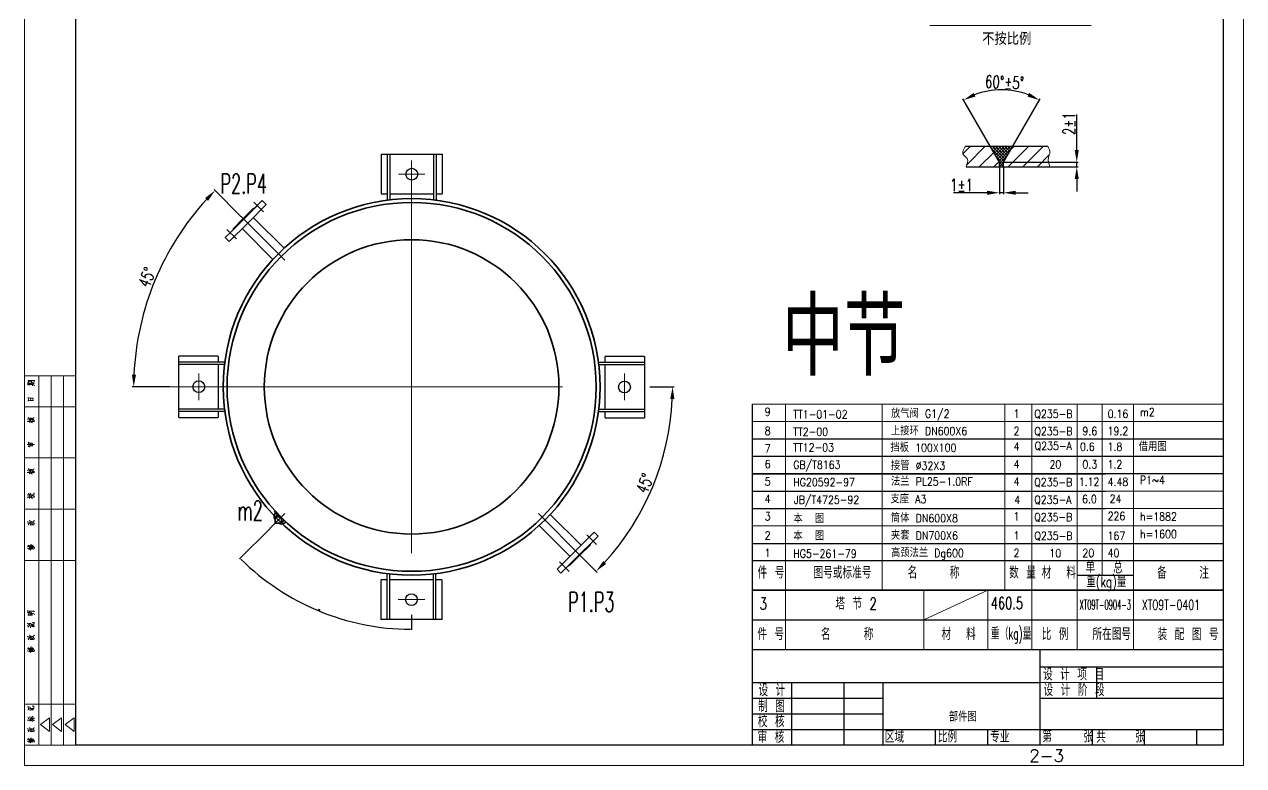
# Model space of a CAD drawing. Extents: x 11707 to 22622, y 3017 to 12806.
# Drawn here: x 12060 to 14543, y 6941 to 8452 of the extents above; entities that cross this region are included whole.
import ezdxf
from ezdxf.enums import TextEntityAlignment as Align

# ---------------------------------------------------------------- set-up
doc = ezdxf.new("R2010")
doc.units = 0
doc.header["$LTSCALE"] = 8
doc.linetypes.add('ACAD_ISO04W100', pattern=[30, 24, -3, 0, -3])
doc.linetypes.add('DASHDOT-S', pattern=[14, 10, -2, 0, -2])
for name, color, linetype, lineweight in [('cdr.dwg1', 4, 'Continuous', 35), ('cdr.dwg3', 1, 'ACAD_ISO04W100', 9), ('cdr_dim', 7, 'Continuous', 13), ('cdr_dwg2', 2, 'Continuous', 9), ('cdr_dwg3', 1, 'DASHDOT-S', 13)]:
    doc.layers.add(name, color=color, linetype=linetype, lineweight=lineweight)
doc.layers.add('cdr_dwg1', color=4, linetype='Continuous')
doc.layers.add('cdr_text', color=7, linetype='Continuous')
doc.styles.add('HZ', font='txt', dxfattribs={"width": 0.5, "bigfont": 'hzfs'})
doc.styles.get("Standard").update_dxf_attribs({"font": 'txt', "width": 0.7, "bigfont": 'hztxt.shx'})
doc.dimstyles.new('ISO-25', dxfattribs={"dimtxt": 2.5, "dimasz": 2.5, "dimexe": 1.25, "dimexo": 0.625, "dimtad": 1, "dimtxsty": 'Standard', "dimcen": 2.5, "dimadec": 0, "dimazin": 0, "dimtfac": 1, "dimtmove": 0, "dimatfit": 3, "dimfxl": 1, "dimarcsym": 0})
pattern_1 = [(45, (14731.373, 7762.401), (-14.8174, 14.8174), [])]

# ---------------------------------------------------------------- blocks, each defined once
blk = doc.blocks.new('*D421')
at = {"layer": 'cdr_dim', "color": 0, "lineweight": -2}
for p, q in [((12500.9, 8060.4), (12446, 8115.3)), ((12355.7, 7712.9), (12279.4, 7712.9))]:
    blk.add_line(p, q, dxfattribs=at)
blk.add_arc((12848.4, 7712.9), 566, 137.5309, 177.4691, dxfattribs=at)
at = {"layer": 'cdr_dim', "color": 0}
for points in [[(12427.9, 8098), (12433.9, 8092.2), (12448.2, 8113.2)], [(12287.1, 7737.8), (12278.8, 7738), (12282.4, 7712.9)]]:
    blk.add_solid(points, dxfattribs=at)
at = {"layer": 'Defpoints', "color": 0}
for p in [(12501.1, 8060.3), (12358.2, 7995.9), (12590.2, 7971.1), (12355.9, 7712.9), (13333.1, 7712.9)]:
    blk.add_point(p, dxfattribs=at)
at = {"layer": 'cdr_dim', "color": 0, "insert": (12309.3, 7936.2), "char_height": 25, "attachment_point": 5, "rotation": 67.5}
blk.add_mtext('45°', dxfattribs=at)
blk = doc.blocks.new('*D422')
at = {"layer": 'cdr_dim', "color": 0, "lineweight": -2}
for p, q in [((13333.3, 7712.9), (13382.9, 7712.9)), ((13195.9, 7365.5), (13226.3, 7335))]:
    blk.add_line(p, q, dxfattribs=at)
blk.add_arc((12848.4, 7712.9), 531.5, 317.6953, 357.3047, dxfattribs=at)
at = {"layer": 'cdr_dim', "color": 0}
for points in [[(13375.1, 7688.1), (13383.5, 7687.9), (13379.9, 7712.9)], [(13244.5, 7352.3), (13238.5, 7358.1), (13224.2, 7337.1)]]:
    blk.add_solid(points, dxfattribs=at)
at = {"layer": 'Defpoints', "color": 0}
for p in [(12355.9, 7712.9), (13333.1, 7712.9), (13106.5, 7454.8), (13308.7, 7447.2), (13195.7, 7365.6)]:
    blk.add_point(p, dxfattribs=at)
at = {"layer": 'cdr_dim', "color": 0, "insert": (13323.3, 7516.3), "char_height": 25, "attachment_point": 5, "rotation": 67.5}
blk.add_mtext('45°', dxfattribs=at)
blk = doc.blocks.new('*D424')
at = {"layer": 'cdr_dim', "color": 0, "lineweight": -2}
for p, q in [((14026.6, 8203.3), (13970.7, 8300.1)), ((14072.6, 8203.3), (14128.5, 8300.1))]:
    blk.add_line(p, q, dxfattribs=at)
blk.add_arc((14049.6, 8163.5), 154.7, 69.2663, 110.7337, dxfattribs=at)
at = {"layer": 'cdr_dim', "color": 0}
for points in [[(13996.6, 8304.5), (13993, 8312), (13972.2, 8297.5)], [(14106.2, 8312), (14102.6, 8304.5), (14127, 8297.5)]]:
    blk.add_solid(points, dxfattribs=at)
at = {"layer": 'Defpoints', "color": 0}
for p in [(14022.7, 8315.9), (14026.7, 8203.2), (14072.5, 8203.2), (14045.4, 8170.8), (14053.8, 8170.8)]:
    blk.add_point(p, dxfattribs=at)
at = {"layer": 'cdr_dim', "color": 0, "insert": (14056, 8333.6), "char_height": 25, "attachment_point": 5, "rotation": 357.844}
blk.add_mtext('60%%d%%p5%%d', dxfattribs=at)
blk = doc.blocks.new('*D425')
at = {"layer": 'cdr_dim', "color": 0, "lineweight": -2}
for p, q in [((14045.4, 8161.2), (14045.4, 8105.6)), ((14053.8, 8161.2), (14053.8, 8105.6)), ((14020.4, 8108.6), (13952, 8108.6)), ((14053.8, 8108.6), (14045.4, 8108.6)), ((14078.8, 8108.6), (14103.8, 8108.6))]:
    blk.add_line(p, q, dxfattribs=at)
at = {"layer": 'cdr_dim', "color": 0}
for points in [[(14020.4, 8112.7), (14020.4, 8104.4), (14045.4, 8108.6)], [(14078.8, 8112.7), (14078.8, 8104.4), (14053.8, 8108.6)]]:
    blk.add_solid(points, dxfattribs=at)
at = {"layer": 'Defpoints', "color": 0}
for p in [(14045.4, 8161.4), (14053.8, 8161.4), (14053.8, 8108.6)]:
    blk.add_point(p, dxfattribs=at)
at = {"layer": 'cdr_dim', "color": 0, "insert": (13968.1, 8124.1), "char_height": 25, "attachment_point": 5}
blk.add_mtext('1%%p1', dxfattribs=at)
blk = doc.blocks.new('*D426')
at = {"layer": 'cdr_dim', "color": 0, "lineweight": -2}
for p, q in [((14202.9, 8195.8), (14202.9, 8267.8)), ((14054, 8170.8), (14205.9, 8170.8)), ((14202.9, 8161.4), (14202.9, 8170.8)), ((14054, 8161.4), (14205.9, 8161.4)), ((14202.9, 8136.4), (14202.9, 8111.4))]:
    blk.add_line(p, q, dxfattribs=at)
at = {"layer": 'cdr_dim', "color": 0}
for points in [[(14198.7, 8195.8), (14207.1, 8195.8), (14202.9, 8170.8)], [(14198.7, 8136.4), (14207.1, 8136.4), (14202.9, 8161.4)]]:
    blk.add_solid(points, dxfattribs=at)
at = {"layer": 'Defpoints', "color": 0}
for p in [(14053.8, 8170.8), (14053.8, 8161.4), (14202.9, 8161.4)]:
    blk.add_point(p, dxfattribs=at)
at = {"layer": 'cdr_dim', "color": 0, "insert": (14187.4, 8249.5), "char_height": 25, "attachment_point": 5, "rotation": 90}
blk.add_mtext('2%%p1', dxfattribs=at)
blk = doc.blocks.new('tuqa')
at = {"color": 4, "linetype": 'Continuous'}
for p, q in [((-25, 180), (0, 180)), ((-18, 0), (-18, 180)), ((0, 165), (-24.85, 165)), ((0, 140), (-24.85, 140)), ((0, 115), (-24.85, 115)), ((0, 90), (-24.85, 90)), ((0, 20), (-24.85, 20)), ((0, 0), (-25, 0))]:
    blk.add_line(p, q, dxfattribs=at)
at = {"color": 7, "linetype": 'Continuous'}
for p, q in [((-12, 0), (-12, 180)), ((-6, 0), (-6, 180))]:
    blk.add_line(p, q, dxfattribs=at)
at = {"color": 1, "linetype": 'Continuous'}
for p, q in [((-17.08, 10), (-12.71, 13.35)), ((-12.71, 6.65), (-12.71, 13.35)), ((-11.26, 10), (-6.89, 13.35)), ((-6.89, 6.65), (-6.89, 13.35)), ((-5.11, 10), (-0.75, 13.35)), ((-0.75, 6.65), (-0.75, 13.35)), ((-17.08, 10), (-12.71, 6.65)), ((-11.26, 10), (-6.89, 6.65)), ((-5.11, 10), (-0.75, 6.65))]:
    blk.add_line(p, q, dxfattribs=at)
at = {"color": 7, "linetype": 'Continuous'}
for points in [[(-23.7, 176.39), (-23.53, 176.44), (-23.53, 176.44), (-21.25, 176.36)], [(-23.53, 175.69), (-23.35, 175.74), (-23.35, 175.74), (-21.17, 175.74)], [(-23.3, 176.96), (-22.98, 177.03), (-22.98, 177.03), (-22.33, 177.03), (-22.33, 177.03), (-21.63, 177.01), (-21.63, 177.01), (-21.2, 176.96), (-21.2, 176.96), (-20.73, 176.83), (-20.73, 176.83), (-20.44, 176.69), (-20.44, 176.69), (-20, 176.41)], [(-22.95, 177.03), (-23.09, 177.78), (-23.09, 177.78), (-23.18, 177.7), (-23.18, 177.7), (-22.27, 177.7), (-22.27, 177.7), (-22.22, 177.7), (-22.22, 177.7), (-20.9, 177.73), (-20.9, 177.73), (-20.41, 177.7), (-20.41, 177.7), (-20.12, 177.68), (-20.12, 177.68), (-20.03, 177.65), (-20.03, 177.65), (-20.41, 177.28), (-20.41, 177.28), (-20.15, 177.63)], [(-22.74, 175.3), (-22.92, 176.76)], [(-22.25, 175.77), (-22.33, 176.21)], [(-22.22, 177.06), (-22.3, 177.48)], [(-21.75, 175.79), (-21.84, 176.19)], [(-21.46, 177.01), (-21.46, 177.06), (-21.46, 177.06), (-21.55, 177.45)], [(-21.08, 175.22), (-21.31, 176.76), (-21.31, 176.76), (-21.34, 176.69), (-21.34, 176.69), (-21.25, 176.59)], [(-20.99, 176.19), (-20.64, 176.46), (-20.64, 176.46), (-20.5, 176.46), (-20.5, 176.46), (-20.76, 176.36)], [(-20.9, 175.79), (-20.76, 175.77), (-20.76, 175.77), (-20.47, 175.57), (-20.47, 175.57), (-20.26, 175.4), (-20.26, 175.4), (-20.12, 175.22)], [(-23.27, 167.87), (-22.98, 167.92), (-22.98, 167.92), (-22.33, 167.94), (-22.33, 167.94), (-21.66, 167.97), (-21.66, 167.97), (-21.57, 167.97), (-21.57, 167.97), (-21.11, 167.97), (-21.11, 167.97), (-20.5, 167.97), (-20.5, 167.97), (-20.7, 167.97), (-20.7, 167.97), (-20.88, 168.93), (-20.88, 168.93), (-20.67, 169.13), (-20.67, 169.13), (-20.93, 169.18), (-20.93, 169.18), (-21.28, 169.18), (-21.28, 169.18), (-21.95, 169.21), (-21.95, 169.21), (-22.65, 169.23), (-22.65, 169.23), (-23.24, 169.23), (-23.24, 169.23), (-23.15, 169.26), (-23.15, 169.26), (-22.95, 167.94)], [(-21.9, 167.97), (-22.07, 168.93), (-22.07, 168.93), (-22.1, 168.83), (-22.1, 168.83), (-21.98, 168.61)], [(-23.65, 157.77), (-23.5, 157.87), (-23.5, 157.87), (-23.53, 157.84), (-23.53, 157.84), (-20.09, 157.84), (-20.09, 157.84), (-20.35, 157.82), (-20.35, 157.82), (-20.64, 157.84)], [(-23.59, 158.83), (-23.3, 159.01), (-23.3, 159.01), (-23.18, 159.03), (-23.18, 159.03), (-23.09, 159.01)], [(-22.65, 158.41), (-22.89, 159.8), (-22.89, 159.8), (-22.92, 159.7), (-22.92, 159.7), (-22.83, 159.5)], [(-22.68, 158.91), (-22.51, 158.88), (-22.51, 158.88), (-21.81, 158.46), (-21.81, 158.46), (-21.78, 158.41), (-21.78, 158.41), (-21.98, 159.18)], [(-22.62, 158.21), (-22.45, 157.25)], [(-22.42, 157.87), (-21.95, 157.64), (-21.95, 157.64), (-21.6, 157.47), (-21.6, 157.47), (-21.34, 157.32), (-21.34, 157.32), (-21.08, 157.12)], [(-22.36, 159.33), (-22.22, 159.3), (-22.22, 159.3), (-21.78, 159.01), (-21.78, 159.01), (-21.75, 158.98), (-21.75, 158.98), (-21.46, 158.76), (-21.46, 158.76), (-21.17, 158.51), (-21.17, 158.51), (-20.9, 158.24)], [(-22.22, 157.87), (-21.87, 158.19)], [(-21.78, 159.5), (-21.57, 159.43), (-21.57, 159.43), (-21.11, 159.13), (-21.11, 159.13), (-20.82, 158.83), (-20.82, 158.83), (-20.5, 158.51), (-20.5, 158.51), (-20.26, 158.24), (-20.26, 158.24), (-20.09, 158.02)], [(-20.99, 159.03), (-20.5, 159.53), (-20.5, 159.53), (-20.26, 159.63), (-20.26, 159.63), (-20.55, 159.48)], [(-23.68, 146.41), (-23.38, 146.56), (-23.38, 146.56), (-23.18, 146.61)], [(-23.18, 145.52), (-22.92, 145.52), (-22.92, 145.52), (-22.71, 145.47), (-22.71, 145.47), (-22.51, 145.42), (-22.51, 145.42), (-22.36, 145.37)], [(-22.86, 145.52), (-23.03, 147.75), (-23.03, 147.75), (-23.12, 147.7), (-23.12, 147.7), (-22.65, 147.4)], [(-22.77, 146.51), (-22.71, 146.56), (-22.71, 146.56), (-20.06, 146.54), (-20.06, 146.54), (-20.32, 146.49), (-20.32, 146.49), (-20.64, 146.54)], [(-21.2, 147.11), (-21.05, 147.21), (-21.05, 147.21), (-22.45, 147.36), (-22.45, 147.36), (-22.33, 147.4), (-22.33, 147.4), (-22.13, 145.84)], [(-22.39, 145.74), (-22.13, 145.79), (-22.13, 145.79), (-20.85, 145.89), (-20.85, 145.89), (-21.08, 145.87), (-21.08, 145.87), (-21.2, 147.11), (-21.2, 147.11), (-21.23, 146.96), (-21.23, 146.96), (-21.17, 146.69)], [(-21.66, 146.09), (-21.78, 146.98)], [(-23.65, 132.77), (-23.5, 132.87), (-23.5, 132.87), (-23.53, 132.84), (-23.53, 132.84), (-20.09, 132.84), (-20.09, 132.84), (-20.35, 132.82), (-20.35, 132.82), (-20.64, 132.84)], [(-23.59, 133.83), (-23.3, 134.01), (-23.3, 134.01), (-23.18, 134.03), (-23.18, 134.03), (-23.09, 134.01)], [(-22.65, 133.41), (-22.89, 134.8), (-22.89, 134.8), (-22.92, 134.7), (-22.92, 134.7), (-22.83, 134.5)], [(-22.68, 133.91), (-22.51, 133.88), (-22.51, 133.88), (-21.81, 133.46), (-21.81, 133.46), (-21.78, 133.41), (-21.78, 133.41), (-21.98, 134.18)], [(-22.62, 133.21), (-22.45, 132.25)], [(-22.42, 132.87), (-21.95, 132.64), (-21.95, 132.64), (-21.6, 132.47), (-21.6, 132.47), (-21.34, 132.32), (-21.34, 132.32), (-21.08, 132.12)], [(-22.36, 134.33), (-22.22, 134.3), (-22.22, 134.3), (-21.78, 134.01), (-21.78, 134.01), (-21.75, 133.98), (-21.75, 133.98), (-21.46, 133.76), (-21.46, 133.76), (-21.17, 133.51), (-21.17, 133.51), (-20.9, 133.24)], [(-22.22, 132.87), (-21.87, 133.19)], [(-21.78, 134.5), (-21.57, 134.43), (-21.57, 134.43), (-21.11, 134.13), (-21.11, 134.13), (-20.82, 133.83), (-20.82, 133.83), (-20.5, 133.51), (-20.5, 133.51), (-20.26, 133.24), (-20.26, 133.24), (-20.09, 133.02)], [(-20.99, 134.03), (-20.5, 134.53), (-20.5, 134.53), (-20.26, 134.63), (-20.26, 134.63), (-20.55, 134.48)], [(-23.65, 121.81), (-23.38, 121.96), (-23.38, 121.96), (-23.21, 122.01), (-23.21, 122.01), (-23.03, 122.01)], [(-23.65, 120.79), (-23.47, 120.92), (-23.47, 120.92), (-23.53, 120.87), (-23.53, 120.87), (-20.09, 120.87), (-20.09, 120.87), (-20.29, 120.82), (-20.29, 120.82), (-20.58, 120.87)], [(-22.71, 121.44), (-22.92, 122.7), (-22.92, 122.7), (-22.95, 122.6), (-22.95, 122.6), (-22.89, 122.48)], [(-22.68, 121.21), (-22.48, 120.27)], [(-22.51, 122.23), (-22.19, 122.53), (-22.19, 122.53), (-22.04, 122.6), (-22.04, 122.6), (-21.87, 122.7)], [(-22.51, 121.76), (-22.27, 121.74), (-22.27, 121.74), (-21.87, 121.49), (-21.87, 121.49), (-21.57, 121.31), (-21.57, 121.31), (-21.46, 121.21)], [(-22.48, 120.87), (-22.07, 120.72), (-22.07, 120.72), (-21.72, 120.55), (-21.72, 120.55), (-21.4, 120.37), (-21.4, 120.37), (-21.11, 120.17)], [(-22.33, 120.89), (-21.95, 121.24)], [(-22.07, 122.21), (-21.84, 122.23), (-21.84, 122.23), (-21.43, 122.08), (-21.43, 122.08), (-21.11, 121.93), (-21.11, 121.93), (-20.85, 121.76), (-20.85, 121.76), (-20.64, 121.61), (-20.64, 121.61), (-20.44, 121.46), (-20.44, 121.46), (-20.26, 121.29), (-20.26, 121.29), (-20.09, 121.07)], [(-21.66, 121.54), (-21.6, 121.61), (-21.6, 121.61), (-20.26, 122.48), (-20.26, 122.48), (-20.23, 122.95), (-20.23, 122.95), (-20.32, 122.5), (-20.32, 122.5), (-20.44, 122.38)], [(-23.62, 108.88), (-23.27, 108.83), (-23.27, 108.83), (-22.8, 108.68), (-22.8, 108.68), (-22.3, 108.49), (-22.3, 108.49), (-21.98, 108.34), (-21.98, 108.34), (-21.75, 108.24), (-21.75, 108.24), (-21.55, 108.14)], [(-22.95, 107.25), (-23.09, 108.24), (-23.09, 108.24), (-23.18, 108.14), (-23.18, 108.14), (-22.16, 108.02), (-22.16, 108.02), (-22.16, 108.14), (-22.16, 108.14), (-22.04, 107.4), (-22.04, 107.4), (-22.3, 107.35), (-22.3, 107.35), (-21.98, 107.4), (-21.98, 107.4), (-20.67, 107.37)], [(-22.25, 108.49), (-22.42, 109.6), (-22.42, 109.6), (-22.45, 109.48), (-22.45, 109.48), (-22.39, 109.28)], [(-22.3, 109.11), (-22.13, 109.11), (-22.13, 109.11), (-21.66, 109.01), (-21.66, 109.01), (-21.4, 108.91), (-21.4, 108.91), (-21.17, 108.81), (-21.17, 108.81), (-20.96, 108.68), (-20.96, 108.68), (-20.76, 108.54), (-20.76, 108.54), (-20.55, 108.36), (-20.55, 108.36), (-20.41, 108.16), (-20.41, 108.16), (-20.26, 107.97), (-20.26, 107.97), (-20.2, 107.82), (-20.2, 107.82), (-20.15, 107.67)], [(-21.87, 108.36), (-21.84, 108.44), (-21.84, 108.44), (-20.26, 109.21), (-20.26, 109.21), (-20.23, 109.68), (-20.23, 109.68), (-20.32, 109.23), (-20.32, 109.23), (-20.5, 109.11)], [(-20.55, 107.3), (-21.34, 108.07)], [(-23.68, 96.04), (-23.5, 96.02), (-23.5, 96.02), (-23.03, 95.79), (-23.03, 95.79), (-22.98, 95.79), (-22.98, 95.79), (-22.62, 95.59), (-22.62, 95.59), (-22.33, 95.42), (-22.33, 95.42), (-22.1, 95.25), (-22.1, 95.25), (-21.9, 95.1)], [(-23.62, 96.93), (-23.18, 96.76), (-23.18, 96.76), (-22.83, 96.61), (-22.83, 96.61), (-22.57, 96.44), (-22.57, 96.44), (-22.51, 96.41), (-22.51, 96.41), (-22.3, 96.29)], [(-23.06, 96.71), (-23.03, 96.81), (-23.03, 96.81), (-23.15, 97.55), (-23.15, 97.55), (-23.21, 97.5), (-23.21, 97.5), (-22.8, 97.26), (-22.8, 97.26), (-22.45, 97.03), (-22.45, 97.03), (-22.22, 96.83), (-22.22, 96.83), (-22.01, 96.61), (-22.01, 96.61), (-21.81, 96.39), (-21.81, 96.39), (-21.69, 96.24)], [(-22.77, 96.61), (-22.74, 96.71), (-22.74, 96.71), (-21.69, 97.68), (-21.69, 97.68), (-21.72, 98), (-21.72, 98), (-21.72, 97.68), (-21.72, 97.68), (-21.84, 97.55)], [(-22.68, 95.69), (-20.12, 95.69), (-20.12, 95.69), (-20.35, 95.64), (-20.35, 95.64), (-20.79, 95.69)], [(-22.6, 96.07), (-20.9, 96.07), (-20.9, 96.07), (-21.11, 96.04), (-21.11, 96.04), (-21.25, 96.07)], [(-21.98, 97.03), (-21.9, 97.01), (-21.9, 97.01), (-21.87, 96.98), (-21.87, 96.98), (-21.63, 96.74), (-21.63, 96.74), (-21.43, 96.54), (-21.43, 96.54), (-21.28, 96.36)], [(-21.63, 97.23), (-21.52, 97.18), (-21.52, 97.18), (-21.46, 97.16), (-21.46, 97.16), (-21.17, 96.88), (-21.17, 96.88), (-21.14, 96.83), (-21.14, 96.83), (-20.99, 96.69), (-20.99, 96.69), (-20.85, 96.49), (-20.85, 96.49), (-20.7, 96.29)], [(-21.28, 97.45), (-21.08, 97.38), (-21.08, 97.38), (-20.79, 97.11), (-20.79, 97.11), (-20.55, 96.86), (-20.55, 96.86), (-20.41, 96.61), (-20.41, 96.61), (-20.23, 96.36), (-20.23, 96.36), (-20.12, 96.14), (-20.12, 96.14), (-20.06, 95.97)], [(-23.27, 64.61), (-23.3, 64.63), (-23.3, 64.63), (-23.38, 65.55), (-23.38, 65.55), (-23.5, 65.4), (-23.5, 65.4), (-23.3, 65.4), (-23.3, 65.4), (-21.14, 65.38), (-21.14, 65.38), (-20.73, 65.38), (-20.73, 65.38), (-20.44, 65.38), (-20.44, 65.38), (-20.12, 65.33), (-20.12, 65.33), (-20.64, 64.91)], [(-23.59, 64.51), (-23.27, 64.59), (-23.27, 64.59), (-22.6, 64.59), (-22.6, 64.59), (-22.04, 64.56), (-22.04, 64.56), (-21.6, 64.49), (-21.6, 64.49), (-21.2, 64.36), (-21.2, 64.36), (-20.76, 64.16), (-20.76, 64.16), (-20.44, 63.97), (-20.44, 63.97), (-20.2, 63.74), (-20.2, 63.74), (-20.15, 63.67)], [(-23.27, 63.3), (-22.95, 63.37), (-22.95, 63.37), (-21.02, 63.4), (-21.02, 63.4), (-21.25, 63.35), (-21.25, 63.35), (-21.28, 63.4), (-21.28, 63.4), (-21.37, 63.82), (-21.37, 63.82), (-21.11, 63.97), (-21.11, 63.97), (-21.23, 63.99), (-21.23, 63.99), (-22.19, 64.02), (-22.19, 64.02), (-23.15, 64.02), (-23.15, 64.02), (-23.03, 64.06), (-23.03, 64.06), (-23, 63.97), (-23, 63.97), (-22.95, 63.4)], [(-22.42, 64.61), (-22.42, 64.66), (-22.42, 64.66), (-22.54, 65.21), (-22.54, 65.21), (-22.57, 65.13), (-22.57, 65.13), (-22.54, 65.06)], [(-22.16, 63.42), (-22.25, 63.79), (-22.25, 63.79), (-22.25, 63.77)], [(-21.69, 64.56), (-21.72, 64.61), (-21.72, 64.61), (-21.81, 65.18), (-21.81, 65.18), (-21.84, 65.08), (-21.84, 65.08), (-21.75, 64.98)], [(-21.72, 58.98), (-21.52, 59.01), (-21.52, 59.01), (-20.64, 58.98), (-20.64, 58.98), (-20.41, 59.01), (-20.41, 59.01), (-20.29, 59.08), (-20.29, 59.08), (-20.26, 59.18), (-20.26, 59.18), (-20.26, 59.85), (-20.26, 59.85), (-21.08, 59.8)], [(-23.65, 59.28), (-23.47, 59.3), (-23.47, 59.3), (-22.57, 58.98)], [(-23.44, 58.36), (-23.38, 58.41), (-23.38, 58.41), (-23.03, 58.66), (-23.03, 58.66), (-22.8, 58.68)], [(-23.24, 57.45), (-22.95, 57.77), (-22.95, 57.77), (-22.8, 57.84), (-22.8, 57.84), (-22.98, 57.74)], [(-22.68, 58.34), (-22.51, 58.39), (-22.51, 58.39), (-21.57, 58.41), (-21.57, 58.41), (-21.75, 58.36), (-21.75, 58.36), (-21.87, 59.33), (-21.87, 59.33), (-21.87, 59.26), (-21.87, 59.26), (-22.68, 59.33), (-22.68, 59.33), (-22.65, 59.38), (-22.65, 59.38), (-22.51, 58.41)], [(-22.25, 52.54), (-22.42, 53.65), (-22.42, 53.65), (-22.45, 53.53), (-22.45, 53.53), (-22.39, 53.33)], [(-22.04, 57.1), (-22.01, 57.2), (-22.01, 57.2), (-22.16, 57.87), (-22.16, 57.87), (-22.22, 57.77), (-22.22, 57.77), (-20.47, 57.74), (-20.47, 57.74), (-20.47, 57.72), (-20.47, 57.72), (-21.28, 58.29)], [(-21.87, 52.41), (-21.84, 52.49), (-21.84, 52.49), (-20.26, 53.26), (-20.26, 53.26), (-20.23, 53.73), (-20.23, 53.73), (-20.32, 53.28), (-20.32, 53.28), (-20.5, 53.16)], [(-21.69, 58.66), (-21.43, 58.64), (-21.43, 58.64), (-21.08, 58.56), (-21.08, 58.56), (-20.7, 58.39), (-20.7, 58.39), (-20.5, 58.24), (-20.5, 58.24), (-20.23, 58.02), (-20.23, 58.02), (-20.06, 57.82)], [(-23.62, 52.93), (-23.27, 52.88), (-23.27, 52.88), (-22.8, 52.73), (-22.8, 52.73), (-22.3, 52.54), (-22.3, 52.54), (-21.98, 52.39), (-21.98, 52.39), (-21.75, 52.29), (-21.75, 52.29), (-21.55, 52.19)], [(-23.06, 46.71), (-23.03, 46.81), (-23.03, 46.81), (-23.15, 47.55), (-23.15, 47.55), (-23.21, 47.5), (-23.21, 47.5), (-22.8, 47.26), (-22.8, 47.26), (-22.45, 47.03), (-22.45, 47.03), (-22.22, 46.83), (-22.22, 46.83), (-22.01, 46.61), (-22.01, 46.61), (-21.81, 46.39), (-21.81, 46.39), (-21.69, 46.24)], [(-22.95, 51.3), (-23.09, 52.29), (-23.09, 52.29), (-23.18, 52.19), (-23.18, 52.19), (-22.16, 52.07), (-22.16, 52.07), (-22.16, 52.19), (-22.16, 52.19), (-22.04, 51.45), (-22.04, 51.45), (-22.3, 51.4), (-22.3, 51.4), (-21.98, 51.45), (-21.98, 51.45), (-20.67, 51.42)], [(-22.77, 46.61), (-22.74, 46.71), (-22.74, 46.71), (-21.69, 47.68), (-21.69, 47.68), (-21.72, 48), (-21.72, 48), (-21.72, 47.68), (-21.72, 47.68), (-21.84, 47.55)], [(-22.3, 53.16), (-22.13, 53.16), (-22.13, 53.16), (-21.66, 53.06), (-21.66, 53.06), (-21.4, 52.96), (-21.4, 52.96), (-21.17, 52.86), (-21.17, 52.86), (-20.96, 52.73), (-20.96, 52.73), (-20.76, 52.59), (-20.76, 52.59), (-20.55, 52.41), (-20.55, 52.41), (-20.41, 52.21), (-20.41, 52.21), (-20.26, 52.02), (-20.26, 52.02), (-20.2, 51.87), (-20.2, 51.87), (-20.15, 51.72)], [(-20.55, 51.35), (-21.34, 52.12)], [(-23.68, 46.04), (-23.5, 46.02), (-23.5, 46.02), (-23.03, 45.79), (-23.03, 45.79), (-22.98, 45.79), (-22.98, 45.79), (-22.62, 45.59), (-22.62, 45.59), (-22.33, 45.42), (-22.33, 45.42), (-22.1, 45.25), (-22.1, 45.25), (-21.9, 45.1)], [(-23.62, 46.93), (-23.18, 46.76), (-23.18, 46.76), (-22.83, 46.61), (-22.83, 46.61), (-22.57, 46.44), (-22.57, 46.44), (-22.51, 46.41), (-22.51, 46.41), (-22.3, 46.29)], [(-22.68, 45.69), (-20.12, 45.69), (-20.12, 45.69), (-20.35, 45.64), (-20.35, 45.64), (-20.79, 45.69)], [(-22.6, 46.07), (-20.9, 46.07), (-20.9, 46.07), (-21.11, 46.04), (-21.11, 46.04), (-21.25, 46.07)], [(-21.98, 47.03), (-21.9, 47.01), (-21.9, 47.01), (-21.87, 46.98), (-21.87, 46.98), (-21.63, 46.74), (-21.63, 46.74), (-21.43, 46.54), (-21.43, 46.54), (-21.28, 46.36)], [(-21.63, 47.23), (-21.52, 47.18), (-21.52, 47.18), (-21.46, 47.16), (-21.46, 47.16), (-21.17, 46.88), (-21.17, 46.88), (-21.14, 46.83), (-21.14, 46.83), (-20.99, 46.69), (-20.99, 46.69), (-20.85, 46.49), (-20.85, 46.49), (-20.7, 46.29)], [(-21.28, 47.45), (-21.08, 47.38), (-21.08, 47.38), (-20.79, 47.11), (-20.79, 47.11), (-20.55, 46.86), (-20.55, 46.86), (-20.41, 46.61), (-20.41, 46.61), (-20.23, 46.36), (-20.23, 46.36), (-20.12, 46.14), (-20.12, 46.14), (-20.06, 45.97)], [(-23.03, 17.77), (-23.18, 18.76), (-23.18, 18.76), (-23.27, 18.7), (-23.27, 18.7), (-22.22, 18.57), (-22.22, 18.57), (-22.22, 18.7), (-22.22, 18.7), (-22.13, 17.86)], [(-22.45, 17.81), (-22.01, 17.86), (-22.01, 17.86), (-21.02, 17.86), (-21.02, 17.86), (-20.7, 17.88), (-20.7, 17.88), (-20.55, 17.92), (-20.55, 17.92), (-20.47, 17.99), (-20.47, 17.99), (-20.41, 18.09), (-20.41, 18.09), (-20.38, 18.27), (-20.38, 18.27), (-20.35, 18.46), (-20.35, 18.46), (-20.44, 19), (-20.44, 19), (-21.2, 18.96), (-21.2, 18.96), (-20.44, 18.96)], [(-23.65, 12.12), (-20.58, 12.09), (-20.58, 12.09), (-20.03, 12.05), (-20.03, 12.05), (-20.32, 12.03), (-20.32, 12.03), (-20.64, 12.07)], [(-23.38, 17.04), (-23.15, 17.29), (-23.15, 17.29), (-23.03, 17.36), (-23.03, 17.36), (-22.89, 17.36), (-22.89, 17.36), (-23.09, 17.34)], [(-23, 12.78), (-23.18, 13.65)], [(-22.39, 11.62), (-22.57, 12.55)], [(-22.13, 16.8), (-22.27, 17.36), (-22.27, 17.36), (-22.36, 17.27), (-22.36, 17.27), (-20.67, 17.23), (-20.67, 17.23), (-20.5, 17.14), (-20.5, 17.14), (-21.31, 17.66)], [(-22.36, 12.12), (-22.01, 12.01), (-22.01, 12.01), (-21.6, 11.83), (-21.6, 11.83), (-21.23, 11.64), (-21.23, 11.64), (-20.93, 11.47)], [(-22.13, 12.59), (-22.33, 13.99)], [(-22.13, 13.15), (-21.95, 13.22), (-21.95, 13.22), (-20.5, 13.22), (-20.5, 13.22), (-20.17, 13.19), (-20.17, 13.19), (-20.06, 13.17), (-20.06, 13.17), (-20.52, 12.76), (-20.52, 12.76), (-20.12, 13.17)], [(-22.07, 12.16), (-21.69, 12.48)], [(-21.66, 12.87), (-21.55, 12.85), (-21.55, 12.85), (-20.67, 12.4)], [(-21.55, 13.5), (-20.96, 13.88), (-20.96, 13.88), (-20.73, 13.95), (-20.73, 13.95), (-21.11, 13.8)], [(-23.62, 7.91), (-23.27, 7.86), (-23.27, 7.86), (-22.8, 7.73), (-22.8, 7.73), (-22.3, 7.56), (-22.3, 7.56), (-21.98, 7.43), (-21.98, 7.43), (-21.75, 7.35), (-21.75, 7.35), (-21.55, 7.26)], [(-22.95, 6.48), (-23.09, 7.35), (-23.09, 7.35), (-23.18, 7.26), (-23.18, 7.26), (-22.16, 7.15), (-22.16, 7.15), (-22.16, 7.26), (-22.16, 7.26), (-22.04, 6.61), (-22.04, 6.61), (-22.3, 6.57), (-22.3, 6.57), (-21.98, 6.61), (-21.98, 6.61), (-20.67, 6.59)], [(-22.25, 7.56), (-22.42, 8.53), (-22.42, 8.53), (-22.45, 8.42), (-22.45, 8.42), (-22.39, 8.25)], [(-22.3, 8.1), (-22.13, 8.1), (-22.13, 8.1), (-21.66, 8.01), (-21.66, 8.01), (-21.4, 7.93), (-21.4, 7.93), (-21.17, 7.84), (-21.17, 7.84), (-20.96, 7.73), (-20.96, 7.73), (-20.76, 7.6), (-20.76, 7.6), (-20.55, 7.45), (-20.55, 7.45), (-20.41, 7.28), (-20.41, 7.28), (-20.26, 7.11), (-20.26, 7.11), (-20.2, 6.98), (-20.2, 6.98), (-20.15, 6.85)], [(-21.87, 7.45), (-21.84, 7.52), (-21.84, 7.52), (-20.26, 8.19), (-20.26, 8.19), (-20.23, 8.6), (-20.23, 8.6), (-20.32, 8.21), (-20.32, 8.21), (-20.5, 8.1)], [(-20.55, 6.53), (-21.34, 7.19)], [(-23.68, 1.91), (-23.5, 1.88), (-23.5, 1.88), (-23.03, 1.69), (-23.03, 1.69), (-22.98, 1.69), (-22.98, 1.69), (-22.62, 1.52), (-22.62, 1.52), (-22.33, 1.37), (-22.33, 1.37), (-22.1, 1.22), (-22.1, 1.22), (-21.9, 1.09)], [(-23.62, 2.68), (-23.18, 2.53), (-23.18, 2.53), (-22.83, 2.4), (-22.83, 2.4), (-22.57, 2.25), (-22.57, 2.25), (-22.51, 2.23), (-22.51, 2.23), (-22.3, 2.12)], [(-23.06, 2.49), (-23.03, 2.58), (-23.03, 2.58), (-23.15, 3.22), (-23.15, 3.22), (-23.21, 3.18), (-23.21, 3.18), (-22.8, 2.96), (-22.8, 2.96), (-22.45, 2.77), (-22.45, 2.77), (-22.22, 2.6), (-22.22, 2.6), (-22.01, 2.4), (-22.01, 2.4), (-21.81, 2.21), (-21.81, 2.21), (-21.69, 2.08)], [(-22.77, 2.4), (-22.74, 2.49), (-22.74, 2.49), (-21.69, 3.33), (-21.69, 3.33), (-21.72, 3.61), (-21.72, 3.61), (-21.72, 3.33), (-21.72, 3.33), (-21.84, 3.22)], [(-22.68, 1.6), (-20.12, 1.6), (-20.12, 1.6), (-20.35, 1.56), (-20.35, 1.56), (-20.79, 1.6)], [(-22.6, 1.93), (-20.9, 1.93), (-20.9, 1.93), (-21.11, 1.91), (-21.11, 1.91), (-21.25, 1.93)], [(-21.98, 2.77), (-21.9, 2.75), (-21.9, 2.75), (-21.87, 2.73), (-21.87, 2.73), (-21.63, 2.51), (-21.63, 2.51), (-21.43, 2.34), (-21.43, 2.34), (-21.28, 2.19)], [(-21.63, 2.94), (-21.52, 2.9), (-21.52, 2.9), (-21.46, 2.88), (-21.46, 2.88), (-21.17, 2.64), (-21.17, 2.64), (-21.14, 2.6), (-21.14, 2.6), (-20.99, 2.47), (-20.99, 2.47), (-20.85, 2.29), (-20.85, 2.29), (-20.7, 2.12)], [(-21.28, 3.14), (-21.08, 3.07), (-21.08, 3.07), (-20.79, 2.83), (-20.79, 2.83), (-20.55, 2.62), (-20.55, 2.62), (-20.41, 2.4), (-20.41, 2.4), (-20.23, 2.19), (-20.23, 2.19), (-20.12, 1.99), (-20.12, 1.99), (-20.06, 1.84)]]:
    blk.add_lwpolyline(points, dxfattribs=at)
blk = doc.blocks.new('*D496')
at = {"layer": 'cdr_dim', "color": 0, "lineweight": -2}
for p, q in [((12559.5, 7424), (12498.2, 7362.7)), ((12848.4, 7248.2), (12848.4, 7217.7))]:
    blk.add_line(p, q, dxfattribs=at)
blk.add_arc((12848.4, 7712.9), 494, 225.2899, 269.7101, dxfattribs=at)
at = {"layer": 'cdr_dim', "color": 0}
for points in [[(12500.5, 7361.6), (12501.1, 7362.2), (12499.1, 7363.6)], [(12845.9, 7219.3), (12845.9, 7218.5), (12848.4, 7218.9)]]:
    blk.add_solid(points, dxfattribs=at)
at = {"layer": 'Defpoints', "color": 0}
for p in [(12848.4, 8174.2), (12590.2, 7454.8), (12559.9, 7424.5), (12601.4, 7285.1), (12848.4, 7248.8)]:
    blk.add_point(p, dxfattribs=at)
at = {"layer": 'cdr_dim', "color": 0, "insert": (12660.1, 7258.3), "char_height": 2.5, "attachment_point": 5, "rotation": 337.5}
blk.add_mtext('45°', dxfattribs=at)

msp = doc.modelspace()

# ---------------------------------------------------------------- hatches: boundary and pattern name
at = {"layer": 'cdr_dim'}
h = msp.add_hatch(dxfattribs=at)
h.set_pattern_fill('ANSI31', color=256, scale=6.6, style=0)
h.set_pattern_definition(pattern_1)
edge = h.paths.add_edge_path()
edge.add_line((14026.709, 8203.171), (13976.549, 8203.171))
edge.add_spline(control_points=[(13976.549, 8203.171), (13976.054, 8206.849), (13960.527, 8189.991), (13985.446, 8183.24), (13980.228, 8169.106), (13977.369, 8161.362)], knot_values=[0, 0, 0, 0, 25.30266559, 63.92149478, 110.71513867, 110.71513867, 110.71513867, 110.71513867], degree=3, periodic=0)
edge.add_line((13977.369, 8161.362), (14045.392, 8161.362))
edge.add_line((14045.392, 8161.362), (14045.392, 8170.811))
edge.add_line((14045.392, 8170.811), (14026.709, 8203.171))
h = msp.add_hatch(dxfattribs=at)
h.set_pattern_fill('ANSI37', color=256, scale=35.2, angle=90, style=0)
h.set_pattern_definition([(135, (25822.421, 331.738), (-3.1112698, -3.1112698), []), (225, (25822.421, 331.738), (3.1112698, -3.1112698), [])])
h.paths.add_polyline_path([(14072.524, 8203.171), (14026.709, 8203.171), (14045.392, 8170.811), (14045.392, 8161.362), (14053.84, 8161.362), (14053.84, 8170.811)])
h = msp.add_hatch(dxfattribs=at)
h.set_pattern_fill('ANSI31', color=256, scale=6.6, style=0)
h.set_pattern_definition(pattern_1)
edge = h.paths.add_edge_path()
edge.add_spline(control_points=[(14148.016, 8161.362), (14146.015, 8167.496), (14142.722, 8177.589), (14150.432, 8191.56), (14146.129, 8199.226), (14143.914, 8203.171)], knot_values=[0, 0, 0, 0, 16.84289404, 27.7142248, 39.24472652, 39.24472652, 39.24472652, 39.24472652], degree=3, periodic=0)
edge.add_line((14143.914, 8203.171), (14072.524, 8203.171))
edge.add_line((14072.524, 8203.171), (14053.84, 8170.811))
edge.add_line((14053.84, 8170.811), (14053.84, 8161.362))
edge.add_line((14053.84, 8161.362), (14148.016, 8161.362))

# ---------------------------------------------------------------- linework, layer by layer
at = {"layer": 'cdr.dwg1'}
for p, q in [((12526.656, 8076.918), (12505.537, 8055.799)), ((12544.255, 8092.506), (12506.542, 8054.793)), ((12514.588, 8046.748), (12552.3, 8084.46)), ((12527.661, 8075.912), (12526.656, 8076.918)), ((12534.198, 8082.449), (12527.661, 8075.912)), ((12552.3, 8084.46), (12544.255, 8092.506)), ((12514.588, 8046.748), (12476.875, 8009.035)), ((12478.887, 8027.137), (12506.542, 8054.793)), ((12484.418, 8034.68), (12505.537, 8055.799)), ((12588.582, 7995.381), (12525.901, 8058.062)), ((12468.83, 8017.081), (12481.652, 8029.903)), ((12485.423, 8033.674), (12484.418, 8034.68)), ((12503.274, 8035.434), (12565.954, 7972.754)), ((12476.875, 8009.035), (12468.83, 8017.081)), ((12570.405, 7448.214), (12574.624, 7452.433)), ((12571.113, 7455.992), (12572.681, 7457.56)), ((12577.52, 7452.433), (12574.624, 7452.433)), ((13193.506, 7390.457), (13130.826, 7453.137)), ((12581.642, 7448.214), (12570.405, 7448.214)), ((12570.405, 7435.486), (12570.405, 7448.214)), ((12570.405, 7435.486), (12583.133, 7435.486)), ((12583.133, 7446.719), (12583.133, 7435.486)), ((12583.133, 7435.486), (12587.352, 7439.705)), ((12587.352, 7442.582), (12587.352, 7439.705)), ((12590.912, 7436.193), (12592.46, 7437.742)), ((13108.199, 7430.509), (13170.879, 7367.829)), ((13182.193, 7379.143), (13219.905, 7416.855)), ((13227.95, 7408.81), (13215.128, 7395.988)), ((13219.905, 7416.855), (13227.95, 7408.81)), ((13182.193, 7379.143), (13144.48, 7341.43)), ((13217.894, 7398.753), (13190.238, 7371.098)), ((13212.363, 7391.211), (13191.244, 7370.092)), ((13211.357, 7392.216), (13212.363, 7391.211)), ((13152.526, 7333.385), (13190.238, 7371.098)), ((13162.582, 7343.442), (13169.119, 7349.979)), ((13169.119, 7349.979), (13170.125, 7348.973)), ((13170.125, 7348.973), (13191.244, 7370.092)), ((13144.48, 7341.43), (13152.526, 7333.385))]:
    msp.add_line(p, q, dxfattribs=at)
for radius in [383.758, 375.816, 299.961]:
    msp.add_circle((12848.39, 7712.945), radius, dxfattribs=at)
for start_param, end_param in [(9.22491935, 10.67106358), (5.03689969, 6.48057478)]:
    msp.add_ellipse((12581.012, 7446.093), major_axis=(9.899, -9.899), ratio=0.79402623, start_param=start_param, end_param=end_param, dxfattribs=at)
at = {"layer": 'cdr.dwg3'}
for p, q in [((12581.012, 7446.093), (12568.403, 7458.702)), ((12576.769, 7441.85), (12569.344, 7449.276))]:
    msp.add_line(p, q, dxfattribs=at)
at = {"layer": 'cdr_dim'}
for p, q in [((14500.922, 7678.057), (13542.602, 7678.057)), ((14500.922, 7678.057), (13542.602, 7678.057)), ((13609.738, 7678.057), (13609.738, 7177.957)), ((13806.946, 7298.722), (13806.946, 7678.057)), ((14500.922, 7642.563), (13542.602, 7642.563)), ((14500.922, 7500.59), (13542.602, 7500.59)), ((14500.922, 7465.097), (13542.602, 7465.097)), ((14500.922, 7465.097), (13542.602, 7465.097)), ((14500.922, 7429.603), (13542.602, 7429.603)), ((13891.738, 7298.397), (13891.738, 7177.957)), ((13891.738, 7238.177), (14021.762, 7298.397)), ((14021.762, 7298.397), (14021.762, 7177.957)), ((14111.624, 7298.722), (14111.624, 7177.957)), ((14203.518, 7298.397), (14203.518, 7177.957)), ((14318.372, 7298.397), (14318.372, 7177.957)), ((14500.922, 7238.177), (13542.602, 7238.177)), ((14128.242, 7110.726), (14500.922, 7110.726)), ((13542.602, 6982.95), (14500.922, 6982.95))]:
    msp.add_line(p, q, dxfattribs=at)
at = {"layer": 'cdr_dim', "color": 7}
for p, q in [((14056.758, 7678.057), (14056.758, 7298.722)), ((14111.624, 7298.722), (14111.624, 7678.057)), ((14203.518, 7298.397), (14203.518, 7678.057)), ((14254.795, 7328.344), (14254.795, 7678.057)), ((14318.372, 7298.397), (14318.372, 7678.057))]:
    msp.add_line(p, q, dxfattribs=at)
at = {"layer": 'cdr_dim', "linetype": 'Continuous'}
msp.add_line((13542.602, 7238.177), (14500.922, 7238.177), dxfattribs=at)
msp.add_lwpolyline([(12059.802, 6941.15), (12059.802, 10452.35), (14542.722, 10452.35), (14542.722, 6941.15)], close=True, dxfattribs=at)
at = {"layer": 'cdr_dim'}
for points in [[(13976.549, 8203.171), (13971.256, 8187.678), (13979.672, 8178.217), (13977.369, 8161.362)], [(14143.914, 8203.171), (14148.252, 8191.253), (14145.24, 8179.68), (14148.016, 8161.362)]]:
    msp.add_spline(points, degree=3, dxfattribs=at)
at = {"layer": 'cdr_dwg1'}
for p, q in [((13976.549, 8203.171), (14143.914, 8203.171)), ((14045.392, 8170.811), (14026.709, 8203.171)), ((14053.84, 8170.811), (14072.524, 8203.171)), ((12786.262, 8187.283), (12786.262, 8107.283)), ((12786.262, 8187.283), (12911.262, 8187.283)), ((12798.762, 8187.283), (12798.762, 8092.503)), ((12803.762, 8187.283), (12803.762, 8093.472)), ((12893.762, 8093.899), (12893.762, 8187.283)), ((12898.762, 8092.979), (12898.762, 8187.283)), ((12911.262, 8107.283), (12911.262, 8187.283)), ((14045.392, 8161.362), (14045.392, 8170.811)), ((14053.84, 8161.362), (14053.84, 8170.811)), ((13977.369, 8161.362), (14148.016, 8161.362)), ((12786.262, 8106.388), (12798.762, 8106.388)), ((12803.762, 8106.388), (12893.762, 8106.388)), ((12898.762, 8106.388), (12911.262, 8106.388)), ((12454.052, 7775.817), (12374.052, 7775.817)), ((12374.052, 7650.817), (12374.052, 7775.817)), ((12454.947, 7763.317), (12454.947, 7775.817)), ((13241.833, 7775.073), (13241.833, 7762.573)), ((13322.728, 7775.073), (13242.728, 7775.073)), ((13322.728, 7775.073), (13322.728, 7650.073)), ((12468.356, 7763.317), (12374.052, 7763.317)), ((12467.437, 7758.317), (12374.052, 7758.317)), ((12454.947, 7668.317), (12454.947, 7758.317)), ((13322.728, 7762.573), (13227.948, 7762.573)), ((13322.728, 7757.573), (13228.917, 7757.573)), ((13241.833, 7757.573), (13241.833, 7667.573)), ((12374.052, 7668.317), (12467.864, 7668.317)), ((12374.052, 7663.317), (12468.832, 7663.317)), ((12374.052, 7650.817), (12454.052, 7650.817)), ((12454.947, 7650.817), (12454.947, 7663.317)), ((13228.424, 7662.573), (13322.728, 7662.573)), ((13229.344, 7667.573), (13322.728, 7667.573)), ((13241.833, 7662.573), (13241.833, 7650.073)), ((13242.728, 7650.073), (13322.728, 7650.073)), ((14500.922, 7358.617), (13542.602, 7358.617)), ((12798.018, 7332.912), (12798.018, 7238.607)), ((12803.018, 7331.992), (12803.018, 7238.607)), ((12893.018, 7238.607), (12893.018, 7332.419)), ((12898.018, 7238.607), (12898.018, 7333.388)), ((12798.018, 7319.502), (12785.518, 7319.502)), ((12785.518, 7318.607), (12785.518, 7238.607)), ((12893.018, 7319.502), (12803.018, 7319.502)), ((12910.518, 7319.502), (12898.018, 7319.502)), ((12910.518, 7238.607), (12910.518, 7318.607)), ((14500.922, 7298.397), (13542.602, 7298.397)), ((12910.518, 7238.607), (12785.518, 7238.607))]:
    msp.add_line(p, q, dxfattribs=at)
at = {"layer": 'cdr_dwg1', "color": 4, "linetype": 'Continuous'}
for p, q in [((13542.602, 6982.95), (13542.602, 7678.057)), ((13542.602, 7298.397), (14500.922, 7298.397)), ((13542.602, 7238.177), (14500.922, 7238.177)), ((13542.602, 7177.957), (14500.922, 7177.957)), ((13542.602, 7110.726), (14128.242, 7110.726)), ((13915.282, 6982.95), (13915.282, 7014.894)), ((14021.762, 6982.95), (14021.762, 7014.894)), ((14234.722, 6982.95), (14234.722, 7014.894)), ((14341.202, 6982.95), (14341.202, 7014.894)), ((14447.682, 6982.95), (14447.682, 7014.894))]:
    msp.add_line(p, q, dxfattribs=at)
at = {"layer": 'cdr_dwg1', "linetype": 'Continuous'}
for p, q in [((14128.242, 6982.95), (14128.242, 7177.957)), ((14128.242, 7142.67), (14500.922, 7142.67)), ((14243.609, 7078.782), (14243.609, 7142.67)), ((13622.462, 6982.95), (13622.462, 7110.726)), ((13728.942, 6982.95), (13728.942, 7110.726)), ((13808.802, 6982.95), (13808.802, 7110.726)), ((14128.242, 7078.782), (14500.922, 7078.782)), ((13808.802, 7014.894), (14128.242, 7014.894)), ((14128.242, 7014.894), (14500.922, 7014.894))]:
    msp.add_line(p, q, dxfattribs=at)
at = {"layer": 'cdr_dwg1', "color": 7, "linetype": 'Continuous'}
for p, q in [((13542.602, 7078.782), (13808.802, 7078.782)), ((13542.602, 7046.838), (13808.802, 7046.838)), ((13542.602, 7014.894), (13808.802, 7014.894))]:
    msp.add_line(p, q, dxfattribs=at)
at = {"layer": 'cdr_dwg1', "linetype": 'Continuous'}
msp.add_lwpolyline([(12164.302, 6982.95), (12164.302, 10410.55), (14500.922, 10410.55), (14500.922, 6982.95)], close=True, dxfattribs=at)
at = {"layer": 'cdr_dwg1'}
for centre in [(12848.762, 8146.388), (12414.947, 7713.317), (13281.833, 7712.573), (12848.018, 7279.502)]:
    msp.add_circle(centre, 12, dxfattribs=at)
at = {"layer": 'cdr_dwg2'}
for p, q in [((13903.978, 8449.571), (14232.313, 8449.571)), ((13542.602, 7298.397), (14261.342, 7298.397)), ((14261.342, 7298.397), (13542.602, 7298.397)), ((13542.602, 7298.397), (14261.342, 7298.397))]:
    msp.add_line(p, q, dxfattribs=at)
at = {"layer": 'cdr_dwg3', "ltscale": 10}
for p, q in [((12848.39, 8174.185), (12848.39, 7248.791)), ((12355.937, 7712.945), (13333.134, 7712.945))]:
    msp.add_line(p, q, dxfattribs=at)
at = {"layer": 'cdr_dwg3'}
for p, q in [((12821.336, 8146.388), (12875.626, 8146.388)), ((12414.947, 7685.891), (12414.947, 7740.181)), ((13281.833, 7740), (13281.833, 7685.71)), ((12875.445, 7279.502), (12821.155, 7279.502))]:
    msp.add_line(p, q, dxfattribs=at)
at = {"layer": 'cdr_dwg3', "ltscale": 3}
for p, q in [((12527.398, 8089.25), (12546.954, 8069.693)), ((12501.061, 8060.275), (12590.241, 7971.095)), ((12472.086, 8033.938), (12491.642, 8014.382)), ((12559.913, 7424.468), (12590.241, 7454.796)), ((13195.719, 7365.616), (13106.54, 7454.796)), ((13224.694, 7391.953), (13205.138, 7411.509)), ((13169.383, 7336.641), (13149.826, 7356.198))]:
    msp.add_line(p, q, dxfattribs=at)
at = {"layer": 'cdr_text'}
for p, q in [((13542.602, 7607.07), (14500.922, 7607.07)), ((13542.602, 7571.577), (14500.922, 7571.577)), ((14500.922, 7536.083), (13542.602, 7536.083)), ((13542.602, 7536.083), (14261.342, 7536.083)), ((13542.602, 7500.59), (14261.342, 7500.59)), ((13542.602, 7465.097), (14261.342, 7465.097)), ((13542.602, 7465.097), (14261.342, 7465.097)), ((13542.602, 7394.11), (14500.922, 7394.11)), ((14318.372, 7328.344), (14203.518, 7328.344)), ((14261.342, 7298.397), (13542.602, 7298.397))]:
    msp.add_line(p, q, dxfattribs=at)

# ---------------------------------------------------------------- block references
at = {"layer": 'cdr_dim', "linetype": 'Continuous', "xscale": 4.180000000000291, "yscale": 4.180000000000291, "zscale": 4.18}
msp.add_blockref('tuqa', (12164.302, 6982.95), dxfattribs=at)

# ---------------------------------------------------------------- texts
at = {"layer": 'cdr_dim', "style": 'HZ'}
for s, height, width, p in [('P2.P4', 40, 0.6, (12459.11, 8106.838)), ('m2', 40, 0.6, (12494.003, 7440.899)), ('P1.P3', 40, 0.6, (13166.948, 7254.85)), ('部件图', 19.965, 0.7, (13942.431, 7030.921))]:
    msp.add_text(s, height=height, dxfattribs=dict(at, width=width)).set_placement(p)
at = {"layer": 'cdr_dim', "lineweight": 30, "style": 'HZ', "width": 0.8}
msp.add_text('中节', height=156.8028, dxfattribs=at).set_placement((13603.089, 7735.742))
at = {"layer": 'cdr_dim', "style": 'HZ'}
msp.add_text('2-3', height=25, dxfattribs=at).set_placement((14106.248, 6949.071))
at = {"layer": 'cdr_dwg2', "style": 'HZ'}
msp.add_text('不按比例', height=25, dxfattribs=at).set_placement((14010.431, 8409.872))
at = {"layer": 'cdr_text', "style": 'HZ'}
for s, height, width, p in [('9', 16.5, 0.85, (13567.534, 7653.927)), ('放气阀 G1/2', 16.5, 0.85, (13824.525, 7650.111)), ('1', 16.5, 0.85, (14074.215, 7650.111)), ('Q235-B', 16.5, 0.85, (14116.689, 7649.786)), ('0.16', 16.5, 0.85, (14265.756, 7649.713)), ('m2', 16.5, 0.85, (14331.652, 7653.335)), ('8', 16.5, 0.85, (13567.534, 7614.884)), ('上接环 DN600X6', 16.5, 0.85, (13824.525, 7614.618)), ('2', 16.5, 0.85, (14074.215, 7614.825)), ('Q235-B', 16.5, 0.85, (14116.689, 7614.293)), ('9.6', 16.5, 0.85, (14214.48, 7614.721)), ('19.2', 16.5, 0.85, (14265.756, 7614.721)), ('挡板 100X100', 16.5, 0.85, (13823.397, 7580.685)), ('4', 16.5, 0.85, (14074.215, 7583.102)), ('Q235-A', 16.5, 0.85, (14117.293, 7584.619)), ('0.6', 16.5, 0.85, (14209.475, 7582.777)), ('1.8', 16.5, 0.85, (14265.756, 7582.777)), ('借用图', 16.5, 0.85, (14329.267, 7582.585)), ('7', 16.5, 0.85, (13567.534, 7579.391)), ('6', 16.5, 0.85, (13567.534, 7547.447)), ('接管 %%c32X3', 16.5, 0.85, (13824.525, 7543.986)), ('4', 16.5, 0.85, (14074.215, 7547.18)), ('20', 16.5, 0.85, (14147.467, 7546.651)), ('0.3', 16.5, 0.85, (14214.48, 7546.855)), ('1.2', 16.5, 0.85, (14265.756, 7546.855)), ('5', 16.5, 0.85, (13567.534, 7511.954)), ('法兰 PL25-1.0RF', 16.5, 0.85, (13824.525, 7511.687)), ('4', 16.5, 0.85, (14074.215, 7511.687)), ('Q235-B', 16.5, 0.85, (14116.398, 7510.45)), ('1.12', 16.5, 0.85, (14207.004, 7511.362)), ('4.48', 16.5, 0.85, (14265.756, 7511.362)), ('P1~4', 16.5, 0.85, (14331.429, 7514.92)), ('4', 16.5, 0.85, (13567.534, 7476.46)), ('3', 16.5, 0.85, (13567.534, 7440.967)), ('筒体 DN600X8', 16.5, 0.85, (13824.525, 7437.151)), ('1', 16.5, 0.85, (14074.215, 7440.7)), ('Q235-B', 16.5, 0.85, (14116.398, 7439.464)), ('226', 16.5, 0.85, (14265.756, 7441.591)), ('h=1882', 16.5, 0.85, (14331.652, 7440.375)), ('2', 16.5, 0.85, (13567.534, 7401.924)), ('夹套 DN700X6', 16.5, 0.85, (13824.525, 7401.658)), ('1', 16.5, 0.85, (14074.215, 7401.658)), ('Q235-B', 16.5, 0.85, (14116.689, 7401.333)), ('167', 16.5, 0.85, (14265.756, 7401.26)), ('h=1600', 16.5, 0.85, (14331.652, 7404.882)), ('1', 16.5, 0.85, (13567.534, 7366.431)), ('高颈法兰 Dg600', 16.5, 0.85, (13824.525, 7366.164)), ('2', 16.5, 0.85, (14074.215, 7366.372)), ('10', 16.5, 0.85, (14147.211, 7365.839)), ('20', 16.5, 0.85, (14214.48, 7366.268)), ('40', 16.5, 0.85, (14265.756, 7366.268)), ('XT09T-0904-3', 19.965, 0.45, (14208.866, 7259.173)), ('XT09T-0401', 19.965, 0.7, (14335.352, 7258.848))]:
    msp.add_text(s, height=height, dxfattribs=dict(at, width=width)).set_placement(p)
at = {"layer": 'cdr_text', "style": 'HZ', "width": 0.85}
for s, p in [('TT1-01-02', (13625.613, 7657.099)), ('TT2-00', (13625.613, 7621.606)), ('TT12-03', (13625.613, 7589.662)), ('GB/T8163', (13625.613, 7554.168)), ('HG20592-97', (13625.613, 7518.675)), ('支座 A3', (13823.546, 7484.175)), ('本  图', (13625.613, 7444.139)), ('本  图', (13625.613, 7408.646)), ('HG5-261-79', (13625.613, 7373.152))]:
    msp.add_text(s, height=16.5, dxfattribs=at).set_placement(p, align=Align.MIDDLE_LEFT)
for s, p in [('JB/T4725-92', (13693.568, 7482.98)), ('4', (14081.566, 7482.98)), ('Q235-A', (14154.367, 7482.98)), ('6.0', (14228.761, 7484.399)), ('24', (14281.784, 7485.047))]:
    msp.add_text(s, height=16.5, dxfattribs=at).set_placement(p, align=Align.MIDDLE_CENTER)
at = {"layer": 'cdr_text', "linetype": 'Continuous', "style": 'HZ'}
for s, height, width, p in [('单 ', 24.4017, 0.7, (14220.544, 7334.181)), ('总', 24.402, 0.7, (14277.122, 7332.819)), ('件 号', 24.4017, 0.7, (13553.029, 7322.416)), ('图号或标准号', 24.4017, 0.7, (13666.789, 7322.416)), ('名    称', 24.4017, 0.7, (13858.539, 7322.416)), ('数 量', 24.4017, 0.7, (14065.235, 7322.416)), ('材  料', 24.4017, 0.7, (14131.564, 7322.416)), ('重(kg)量', 22.1833, 0.7, (14222.468, 7304.647)), ('备    注', 24.4017, 0.7, (14366.711, 7321.838)), ('3', 24.402, 0.7, (13557.019, 7259.173)), ('塔 节 2', 24.4017, 0.7, (13711.258, 7259.173)), ('460.5', 24.4017, 0.7, (14027.709, 7260.168)), ('重（kg)量', 24.4017, 0.55, (14027.709, 7198.104)), ('件 号', 24.4017, 0.7, (13552.488, 7197.11)), (' 名    称', 24.4017, 0.7, (13666.789, 7197.11)), ('材  料', 24.4017, 0.7, (13927.478, 7197.11)), ('比 例', 24.4017, 0.7, (14131.564, 7197.11)), ('所在图号', 24.4017, 0.7, (14234.799, 7197.11)), ('装 配 图 号', 24.4017, 0.7, (14367.374, 7196.785)), ('设 计 项 目', 24.4017, 0.7, (14134.296, 7115.037)), ('设 计', 24.4017, 0.7, (13554.654, 7082.656)), ('设 计 阶 段', 24.4017, 0.7, (14135.284, 7083.033)), ('制 图', 24.4017, 0.7, (13554.055, 7050.076)), ('校 核', 24.4017, 0.7, (13553.455, 7019.34)), ('审 核', 24.4017, 0.7, (13552.855, 6987.374)), ('区域', 24.4017, 0.7, (13812.025, 6987.757)), ('比例', 24.4017, 0.7, (13919.905, 6988.325)), ('专业', 24.4017, 0.7, (14026.62, 6987.924)), ('第', 24.402, 0.7, (14132.682, 6988.742)), ('张', 24.402, 0.7, (14216.256, 6988.207)), ('共', 24.402, 0.7, (14242.274, 6987.672)), ('张', 24.402, 0.7, (14321.906, 6988.207))]:
    msp.add_text(s, height=height, dxfattribs=dict(at, width=width)).set_placement(p)

# ---------------------------------------------------------------- dimensions: what is measured, and where the dimension line sits
at = {"layer": 'cdr_dim'}
dim = msp.add_angular_dim_2l(base=(14022.745, 8315.893), line1=((14053.84, 8170.811), (14072.524, 8203.171)), line2=((14045.392, 8170.811), (14026.709, 8203.171)), text='60%%d%%p5%%d', dimstyle='ISO-25', override={"dimtxt": 25, "dimasz": 25, "dimexe": 3, "dimexo": 0.2, "dimgap": 3, "dimcen": 9}, dxfattribs=at)
dim.commit()
dim.dimension.update_dxf_attribs({"geometry": '*D424', "text_midpoint": (14055.438, 8318.134), "dimtype": 162})
dim = msp.add_linear_dim(base=(14202.905, 8161.362), p1=(14053.84, 8170.811), p2=(14053.84, 8161.362), angle=90, text='2%%p1', dimstyle='ISO-25', override={"dimtxt": 25, "dimasz": 25, "dimexe": 3, "dimexo": 0.2, "dimgap": 3, "dimcen": 9}, dxfattribs=at)
dim.commit()
dim.dimension.update_dxf_attribs({"geometry": '*D426', "text_midpoint": (14202.905, 8249.525), "dimtype": 160})
dim = msp.add_angular_dim_2l(base=(12601.379, 7285.109), line1=((12848.39, 8174.185), (12848.39, 7248.791)), line2=((12559.913, 7424.468), (12590.241, 7454.796)), dimstyle='ISO-25', dxfattribs=at)
dim.commit()
dim.dimension.update_dxf_attribs({"geometry": '*D496', "text_midpoint": (12660.053, 7258.26)})
dim = msp.add_linear_dim(base=(14053.84, 8108.559), p1=(14045.392, 8161.362), p2=(14053.84, 8161.362), text='1%%p1', dimstyle='ISO-25', override={"dimtxt": 25, "dimasz": 25, "dimexe": 3, "dimexo": 0.2, "dimgap": 3, "dimcen": 9}, dxfattribs=at)
dim.commit()
dim.dimension.update_dxf_attribs({"geometry": '*D425', "text_midpoint": (13968.107, 8108.559), "dimtype": 160})
for base, line1, line2, picture, middle in [((12358.219, 7995.946), ((12355.937, 7712.945), (13333.134, 7712.945)), ((12501.061, 8060.275), (12590.241, 7971.095)), '*D421', (12309.306, 7936.241)), ((13308.671, 7447.202), ((13195.719, 7365.616), (13106.54, 7454.796)), ((12355.937, 7712.945), (13333.134, 7712.945)), '*D422', (13323.252, 7516.251))]:
    dim = msp.add_angular_dim_2l(base=base, line1=line1, line2=line2, dimstyle='ISO-25', override={"dimtxt": 25, "dimasz": 25, "dimexe": 3, "dimexo": 0.2, "dimgap": 5, "dimcen": 9}, dxfattribs=at)
    dim.commit()
    dim.dimension.update_dxf_attribs({"geometry": picture, "text_midpoint": middle})

doc.saveas('drawing.dxf')
